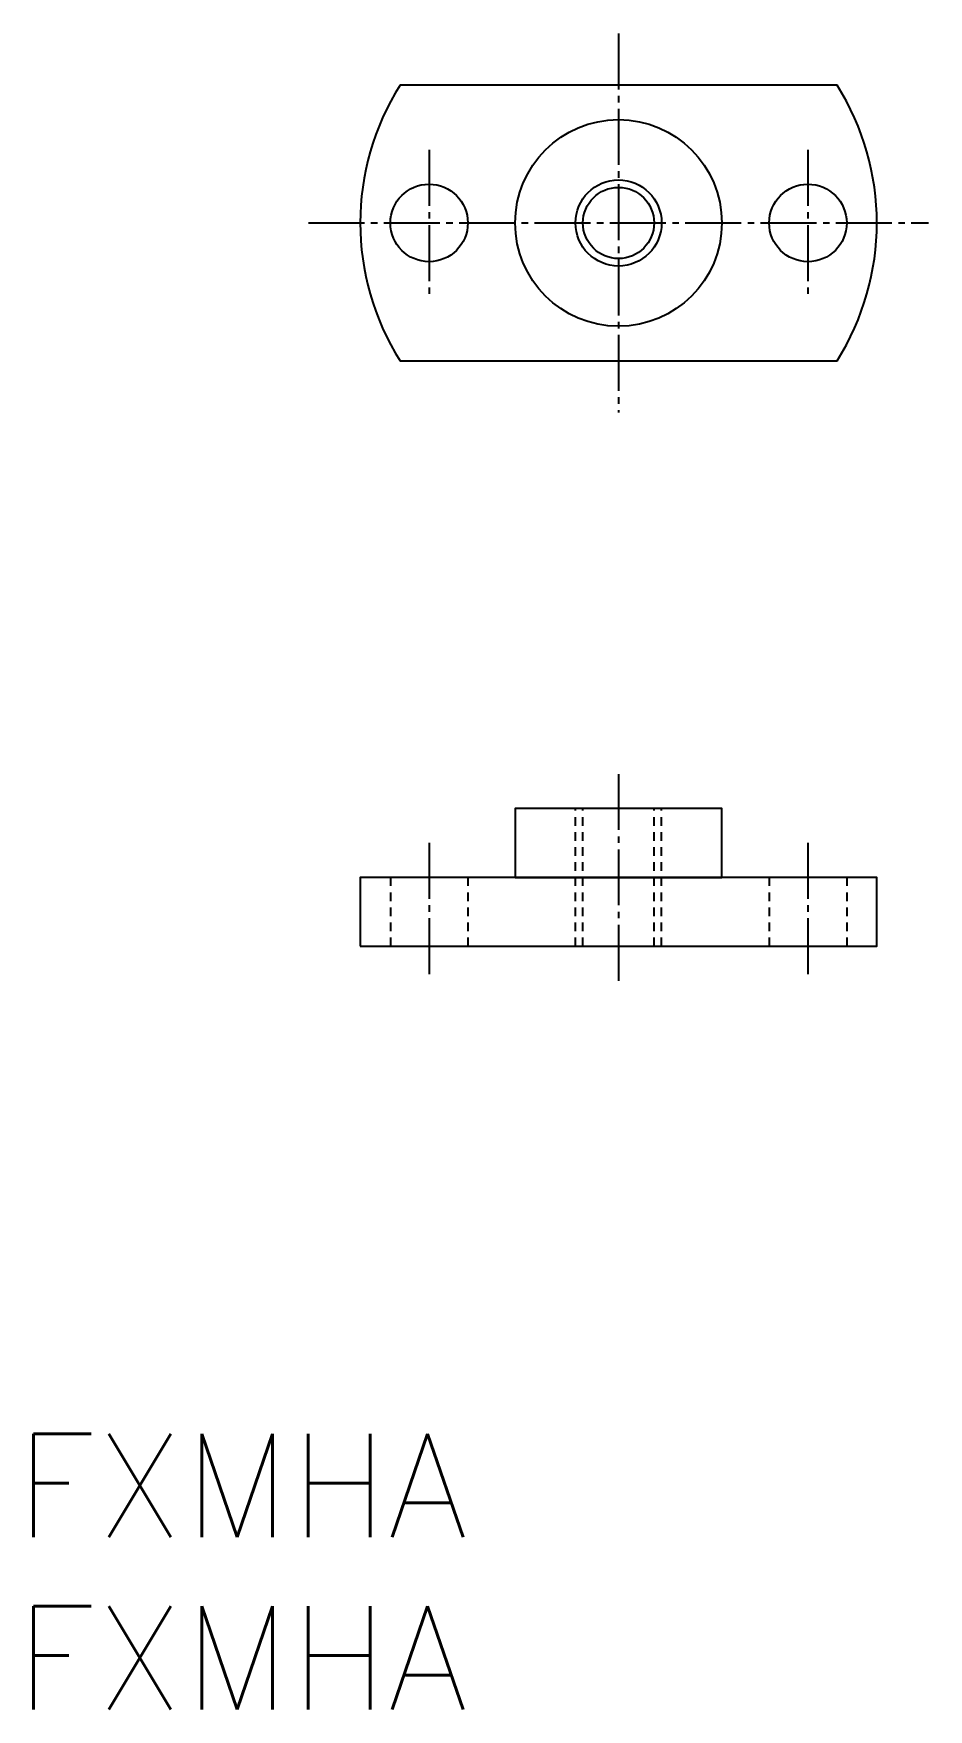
# Model space of a CAD drawing. Extents: x -716.8 to -664.9, y -2447.1 to -2349.8.
import ezdxf

# ---------------------------------------------------------------- set-up
doc = ezdxf.new("R2010")
doc.units = 0
doc.header["$LTSCALE"] = 0.25
doc.linetypes.add('CENTER', pattern=[17.5, 13, -1.5, 1.5, -1.5])
doc.linetypes.add('DASHED', pattern=[3.5, 2, -1.5])
doc.layers.get('0').update_dxf_attribs({"linetype": 'CONTINUOUS'})
doc.layers.add('CENTER', color=1, linetype='CENTER')
doc.styles.get("Standard").update_dxf_attribs({"font": 'txt', "bigfont": 'BIGFONT'})

msp = doc.modelspace()

# ---------------------------------------------------------------- linework, layer by layer
at = {"color": 3, "linetype": 'DASHED'}
for p, q in [((-685.369, -2402.783), (-685.369, -2394.783)), ((-684.936, -2402.783), (-684.936, -2394.783)), ((-680.802, -2402.783), (-680.802, -2394.783)), ((-680.369, -2402.783), (-680.369, -2394.783)), ((-696.119, -2398.783), (-696.119, -2402.783)), ((-691.619, -2398.783), (-691.619, -2402.783)), ((-674.119, -2398.783), (-674.119, -2402.783)), ((-669.619, -2398.783), (-669.619, -2402.783))]:
    msp.add_line(p, q, dxfattribs=at)
at = {"color": 7, "linetype": 'CONTINUOUS'}
for points in [[(-670.181, -2352.783), (-695.558, -2352.783)], [(-695.558, -2368.783), (-670.181, -2368.783)]]:
    msp.add_lwpolyline(points, dxfattribs=at)
for points in [[(-688.869, -2398.783), (-676.869, -2398.783), (-676.869, -2394.783), (-688.869, -2394.783)], [(-697.869, -2402.783), (-667.869, -2402.783), (-667.869, -2398.783), (-697.869, -2398.783)]]:
    msp.add_lwpolyline(points, close=True, dxfattribs=at)
for centre, radius in [((-682.869, -2360.783), 6), ((-693.869, -2360.783), 2.25), ((-682.869, -2360.783), 2.067), ((-671.869, -2360.783), 2.25)]:
    msp.add_circle(centre, radius, dxfattribs=at)
at = {"color": 3, "linetype": 'CONTINUOUS'}
msp.add_circle((-682.869, -2360.783), 2.5, dxfattribs=at)
at = {"color": 7, "linetype": 'CONTINUOUS'}
for start, end in [(147.76905, 212.23095), (327.76905, 32.23095)]:
    msp.add_arc((-682.869, -2360.783), 15, start, end, dxfattribs=at)
at = {"layer": 'CENTER', "color": 1, "linetype": 'CENTER'}
for p, q in [((-682.869, -2349.783), (-682.869, -2371.783)), ((-693.869, -2356.533), (-693.869, -2365.033)), ((-671.869, -2356.533), (-671.869, -2365.033)), ((-700.869, -2360.783), (-664.869, -2360.783)), ((-682.869, -2392.783), (-682.869, -2404.783)), ((-693.869, -2396.783), (-693.869, -2404.783)), ((-671.869, -2396.783), (-671.869, -2404.783))]:
    msp.add_line(p, q, dxfattribs=at)

# ---------------------------------------------------------------- texts
at = {"color": 7, "linetype": 'CONTINUOUS'}
for p in [(-717.869, -2437.104), (-717.869, -2447.104)]:
    msp.add_text('FXMHA', height=6, dxfattribs=at).set_placement(p)

doc.saveas('drawing.dxf')
